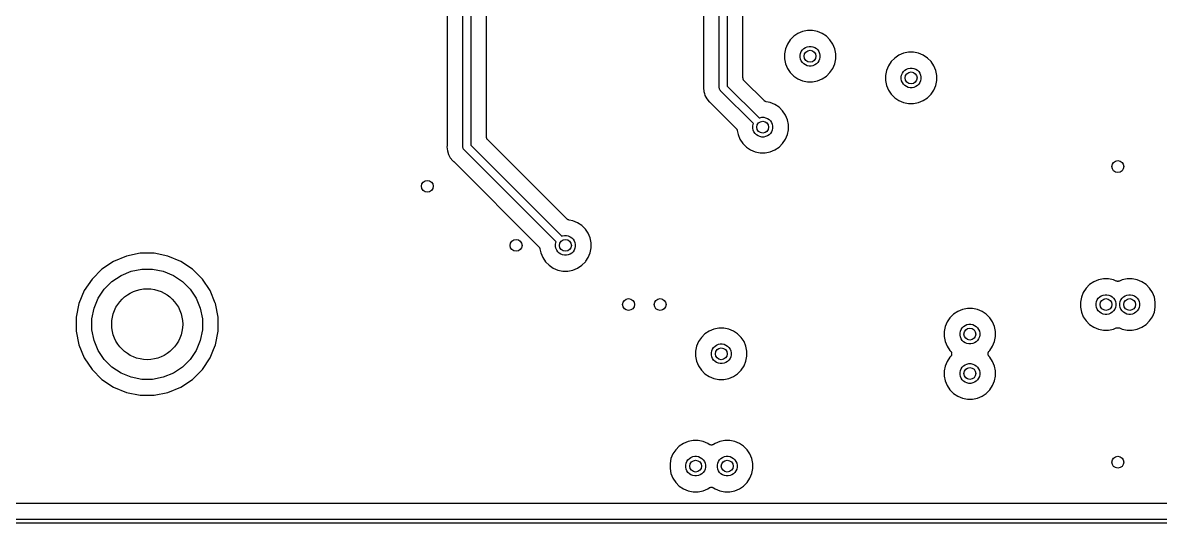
# Model space of a CAD drawing. Extents: x 4.8 to 7.88, y -6.14 to -3.94.
# Drawn here: x 5.384 to 6.519, y -6.144 to -5.644 of the extents above; entities that cross this region are included whole.
import ezdxf

# ---------------------------------------------------------------- set-up
doc = ezdxf.new("R2010")
doc.units = 0
doc.header["$MEASUREMENT"] = 0
doc.layers.add('BLACK', color=7, linetype='CONTINUOUS')

msp = doc.modelspace()

# ---------------------------------------------------------------- linework, layer by layer
at = {"layer": 'BLACK', "linetype": 'CONTINUOUS'}
for p, q in [((6.08661, -5.49232), (6.08661, -5.70703)), ((6.07874, -5.70847), (6.07874, -5.49376)), ((6.10236, -5.69888), (6.10236, -5.51963)), ((5.82283, -5.76752), (5.82283, -5.53313)), ((5.83071, -5.53169), (5.83071, -5.76609)), ((6.06299, -5.52957), (6.06299, -5.7075)), ((5.80709, -5.54128), (5.80709, -5.76656)), ((5.84646, -5.75793), (5.84646, -5.56884)), ((6.16677, -5.65157), (6.16183, -5.65256)), ((6.17181, -5.65157), (6.16677, -5.65157)), ((6.17676, -5.65256), (6.17181, -5.65157)), ((6.14941, -5.66085), (6.14661, -5.66504)), ((6.15298, -5.65729), (6.14941, -5.66085)), ((6.15717, -5.65449), (6.15298, -5.65729)), ((6.16183, -5.65256), (6.15717, -5.65449)), ((6.18141, -5.65449), (6.17676, -5.65256)), ((6.1856, -5.65729), (6.18141, -5.65449)), ((6.18917, -5.66085), (6.1856, -5.65729)), ((6.19197, -5.66504), (6.18917, -5.66085)), ((6.14468, -5.6697), (6.1437, -5.67464)), ((6.1437, -5.67464), (6.1437, -5.67969)), ((6.14661, -5.66504), (6.14468, -5.6697)), ((6.15945, -5.6762), (6.15983, -5.67429)), ((6.15983, -5.67429), (6.16057, -5.6725)), ((6.16057, -5.6725), (6.16165, -5.67089)), ((6.16165, -5.67089), (6.16302, -5.66952)), ((6.16302, -5.66952), (6.16463, -5.66844)), ((6.16463, -5.66844), (6.16642, -5.6677)), ((6.16642, -5.6677), (6.16832, -5.66732)), ((6.16832, -5.66732), (6.17026, -5.66732)), ((6.17026, -5.66732), (6.17216, -5.6677)), ((6.17216, -5.6677), (6.17395, -5.66844)), ((6.17395, -5.66844), (6.17557, -5.66952)), ((6.17557, -5.66952), (6.17694, -5.67089)), ((6.17694, -5.67089), (6.17801, -5.6725)), ((6.17801, -5.6725), (6.17876, -5.67429)), ((6.17876, -5.67429), (6.17913, -5.6762)), ((6.1939, -5.6697), (6.19197, -5.66504)), ((6.19488, -5.67464), (6.1939, -5.6697)), ((6.19488, -5.67969), (6.19488, -5.67464)), ((6.26261, -5.67421), (6.25796, -5.67614)), ((6.26756, -5.67323), (6.26261, -5.67421)), ((6.2726, -5.67323), (6.26756, -5.67323)), ((6.27754, -5.67421), (6.2726, -5.67323)), ((6.2822, -5.67614), (6.27754, -5.67421)), ((6.1437, -5.67969), (6.14468, -5.68463)), ((6.14468, -5.68463), (6.14661, -5.68929)), ((6.15945, -5.67813), (6.15945, -5.6762)), ((6.15983, -5.68004), (6.15945, -5.67813)), ((6.16057, -5.68183), (6.15983, -5.68004)), ((6.16165, -5.68344), (6.16057, -5.68183)), ((6.16302, -5.68481), (6.16165, -5.68344)), ((6.16463, -5.68589), (6.16302, -5.68481)), ((6.16642, -5.68663), (6.16463, -5.68589)), ((6.17395, -5.68589), (6.17216, -5.68663)), ((6.17557, -5.68481), (6.17395, -5.68589)), ((6.17694, -5.68344), (6.17557, -5.68481)), ((6.17801, -5.68183), (6.17694, -5.68344)), ((6.17876, -5.68004), (6.17801, -5.68183)), ((6.17913, -5.67813), (6.17876, -5.68004)), ((6.17913, -5.6762), (6.17913, -5.67813)), ((6.19197, -5.68929), (6.1939, -5.68463)), ((6.1939, -5.68463), (6.19488, -5.67969)), ((6.2502, -5.68251), (6.2474, -5.6867)), ((6.25377, -5.67894), (6.2502, -5.68251)), ((6.25796, -5.67614), (6.25377, -5.67894)), ((6.28639, -5.67894), (6.2822, -5.67614)), ((6.28996, -5.68251), (6.28639, -5.67894)), ((6.29276, -5.6867), (6.28996, -5.68251)), ((6.14661, -5.68929), (6.14941, -5.69348)), ((6.14941, -5.69348), (6.15298, -5.69704)), ((6.15298, -5.69704), (6.15717, -5.69984)), ((6.16832, -5.68701), (6.16642, -5.68663)), ((6.17026, -5.68701), (6.16832, -5.68701)), ((6.17216, -5.68663), (6.17026, -5.68701)), ((6.18141, -5.69984), (6.1856, -5.69704)), ((6.1856, -5.69704), (6.18917, -5.69348)), ((6.18917, -5.69348), (6.19197, -5.68929)), ((6.24547, -5.69135), (6.24449, -5.6963)), ((6.24449, -5.6963), (6.24449, -5.70134)), ((6.2474, -5.6867), (6.24547, -5.69135)), ((6.26024, -5.69785), (6.26061, -5.69595)), ((6.26061, -5.69595), (6.26136, -5.69416)), ((6.26136, -5.69416), (6.26243, -5.69254)), ((6.26243, -5.69254), (6.2638, -5.69117)), ((6.2638, -5.69117), (6.26542, -5.6901)), ((6.26542, -5.6901), (6.26721, -5.68935)), ((6.26721, -5.68935), (6.26911, -5.68898)), ((6.26911, -5.68898), (6.27105, -5.68898)), ((6.27105, -5.68898), (6.27295, -5.68935)), ((6.27295, -5.68935), (6.27474, -5.6901)), ((6.27474, -5.6901), (6.27635, -5.69117)), ((6.27635, -5.69117), (6.27772, -5.69254)), ((6.27772, -5.69254), (6.2788, -5.69416)), ((6.2788, -5.69416), (6.27954, -5.69595)), ((6.27954, -5.69595), (6.27992, -5.69785)), ((6.29469, -5.69135), (6.29276, -5.6867)), ((6.29567, -5.6963), (6.29469, -5.69135)), ((6.29567, -5.70134), (6.29567, -5.6963)), ((6.06297, -5.70789), (6.0629, -5.70866)), ((6.0629, -5.70866), (6.06328, -5.71252)), ((6.06299, -5.70756), (6.06297, -5.70772)), ((6.06297, -5.70772), (6.06297, -5.70789)), ((6.06299, -5.7075), (6.06299, -5.70756)), ((6.07872, -5.70866), (6.07874, -5.70847)), ((6.0788, -5.70943), (6.07872, -5.70866)), ((6.08661, -5.70703), (6.11845, -5.73887)), ((6.1024, -5.69924), (6.10236, -5.69888)), ((6.10243, -5.6996), (6.1024, -5.69924)), ((6.10244, -5.69962), (6.10243, -5.6996)), ((6.10244, -5.69964), (6.10244, -5.69962)), ((6.10254, -5.69999), (6.10244, -5.69964)), ((6.10264, -5.70034), (6.10254, -5.69999)), ((6.10265, -5.70036), (6.10264, -5.70034)), ((6.10266, -5.70038), (6.10265, -5.70036)), ((6.10283, -5.7007), (6.10266, -5.70038)), ((6.103, -5.70102), (6.10283, -5.7007)), ((6.10301, -5.70104), (6.103, -5.70102)), ((6.10302, -5.70106), (6.10301, -5.70104)), ((6.10325, -5.70134), (6.10302, -5.70106)), ((6.10348, -5.70162), (6.10325, -5.70134)), ((6.10351, -5.70165), (6.10348, -5.70162)), ((6.10352, -5.70166), (6.10351, -5.70165)), ((6.10351, -5.70165), (6.10351, -5.70165)), ((6.10351, -5.70165), (6.10351, -5.70165)), ((6.12338, -5.72153), (6.10352, -5.70166)), ((6.15717, -5.69984), (6.16183, -5.70177)), ((6.16183, -5.70177), (6.16677, -5.70276)), ((6.16677, -5.70276), (6.17181, -5.70276)), ((6.17181, -5.70276), (6.17676, -5.70177)), ((6.17676, -5.70177), (6.18141, -5.69984)), ((6.24449, -5.70134), (6.24547, -5.70628)), ((6.24547, -5.70628), (6.2474, -5.71094)), ((6.26024, -5.69979), (6.26024, -5.69785)), ((6.26061, -5.70169), (6.26024, -5.69979)), ((6.26136, -5.70348), (6.26061, -5.70169)), ((6.26243, -5.70509), (6.26136, -5.70348)), ((6.2638, -5.70646), (6.26243, -5.70509)), ((6.26542, -5.70754), (6.2638, -5.70646)), ((6.26721, -5.70828), (6.26542, -5.70754)), ((6.26911, -5.70866), (6.26721, -5.70828)), ((6.27105, -5.70866), (6.26911, -5.70866)), ((6.27295, -5.70828), (6.27105, -5.70866)), ((6.27474, -5.70754), (6.27295, -5.70828)), ((6.27635, -5.70646), (6.27474, -5.70754)), ((6.27772, -5.70509), (6.27635, -5.70646)), ((6.2788, -5.70348), (6.27772, -5.70509)), ((6.27954, -5.70169), (6.2788, -5.70348)), ((6.27992, -5.69979), (6.27954, -5.70169)), ((6.27992, -5.69785), (6.27992, -5.69979)), ((6.29276, -5.71094), (6.29469, -5.70628)), ((6.29469, -5.70628), (6.29567, -5.70134)), ((6.06328, -5.71252), (6.06388, -5.7145)), ((6.06388, -5.7145), (6.06388, -5.7145)), ((6.06388, -5.7145), (6.0644, -5.71623)), ((6.0644, -5.71623), (6.06623, -5.71965)), ((6.06623, -5.71965), (6.06869, -5.72265)), ((6.07895, -5.70994), (6.0788, -5.70943)), ((6.07902, -5.71018), (6.07895, -5.70994)), ((6.07939, -5.71086), (6.07902, -5.71018)), ((6.07988, -5.71146), (6.07939, -5.71086)), ((6.08003, -5.71158), (6.07988, -5.71146)), ((6.11288, -5.74444), (6.08003, -5.71158)), ((6.2474, -5.71094), (6.2502, -5.71513)), ((6.2502, -5.71513), (6.25377, -5.7187)), ((6.25377, -5.7187), (6.25796, -5.7215)), ((6.2822, -5.7215), (6.28639, -5.7187)), ((6.28639, -5.7187), (6.28996, -5.71513)), ((6.28996, -5.71513), (6.29276, -5.71094)), ((6.06869, -5.72265), (6.06929, -5.72314)), ((6.06929, -5.72314), (6.06933, -5.72318)), ((6.06933, -5.72318), (6.06945, -5.7233)), ((6.06945, -5.7233), (6.06958, -5.7234)), ((6.06958, -5.7234), (6.09554, -5.74937)), ((6.12366, -5.72176), (6.12338, -5.72153)), ((6.12394, -5.72199), (6.12366, -5.72176)), ((6.12396, -5.722), (6.12394, -5.72199)), ((6.12398, -5.72202), (6.12396, -5.722)), ((6.1243, -5.72219), (6.12398, -5.72202)), ((6.12461, -5.72236), (6.1243, -5.72219)), ((6.12463, -5.72237), (6.12461, -5.72236)), ((6.12465, -5.72238), (6.12463, -5.72237)), ((6.125, -5.72249), (6.12465, -5.72238)), ((6.12535, -5.7226), (6.125, -5.72249)), ((6.12539, -5.7226), (6.12535, -5.7226)), ((6.1254, -5.72261), (6.12539, -5.7226)), ((6.12539, -5.7226), (6.12539, -5.7226)), ((6.12539, -5.7226), (6.12539, -5.7226)), ((6.12951, -5.72342), (6.1254, -5.72261)), ((6.13417, -5.72535), (6.12951, -5.72342)), ((6.13836, -5.72815), (6.13417, -5.72535)), ((6.14192, -5.73172), (6.13836, -5.72815)), ((6.14473, -5.73591), (6.14192, -5.73172)), ((6.25796, -5.7215), (6.26261, -5.72343)), ((6.26261, -5.72343), (6.26756, -5.72441)), ((6.26756, -5.72441), (6.2726, -5.72441)), ((6.2726, -5.72441), (6.27754, -5.72343)), ((6.27754, -5.72343), (6.2822, -5.7215)), ((6.11845, -5.73887), (6.11918, -5.73857)), ((6.11918, -5.73857), (6.12108, -5.73819)), ((6.12108, -5.73819), (6.12302, -5.73819)), ((6.12302, -5.73819), (6.12492, -5.73857)), ((6.12492, -5.73857), (6.12671, -5.73931)), ((6.12671, -5.73931), (6.12832, -5.74039)), ((6.12832, -5.74039), (6.12969, -5.74176)), ((6.12969, -5.74176), (6.13077, -5.74337)), ((6.14665, -5.74057), (6.14473, -5.73591)), ((6.14764, -5.74551), (6.14665, -5.74057)), ((6.09554, -5.74937), (6.09555, -5.74937)), ((6.09555, -5.74937), (6.09555, -5.74937)), ((6.09555, -5.74937), (6.09555, -5.74938)), ((6.09555, -5.74938), (6.09558, -5.74941)), ((6.09558, -5.74941), (6.09581, -5.74969)), ((6.09581, -5.74969), (6.09604, -5.74997)), ((6.09604, -5.74997), (6.09605, -5.74999)), ((6.09605, -5.74999), (6.09606, -5.75001)), ((6.09606, -5.75001), (6.09623, -5.75033)), ((6.09623, -5.75033), (6.0964, -5.75065)), ((6.0964, -5.75065), (6.09641, -5.75067)), ((6.09641, -5.75067), (6.09642, -5.75069)), ((6.09642, -5.75069), (6.09652, -5.75104)), ((6.09652, -5.75104), (6.09662, -5.75138)), ((6.09662, -5.75138), (6.09744, -5.7555)), ((6.1122, -5.74706), (6.11258, -5.74516)), ((6.1122, -5.749), (6.1122, -5.74706)), ((6.11258, -5.7509), (6.1122, -5.749)), ((6.11258, -5.74516), (6.11288, -5.74444)), ((6.11332, -5.75269), (6.11258, -5.7509)), ((6.1144, -5.75431), (6.11332, -5.75269)), ((6.11577, -5.75568), (6.1144, -5.75431)), ((6.12969, -5.75431), (6.12832, -5.75568)), ((6.13077, -5.75269), (6.12969, -5.75431)), ((6.13077, -5.74337), (6.13151, -5.74516)), ((6.13151, -5.7509), (6.13077, -5.75269)), ((6.13151, -5.74516), (6.13189, -5.74706)), ((6.13189, -5.749), (6.13151, -5.7509)), ((6.13189, -5.74706), (6.13189, -5.749)), ((6.14665, -5.7555), (6.14764, -5.75055)), ((6.14764, -5.75055), (6.14764, -5.74551)), ((5.84649, -5.7583), (5.84646, -5.75793)), ((5.84652, -5.75866), (5.84649, -5.7583)), ((5.84653, -5.75868), (5.84652, -5.75866)), ((5.84653, -5.7587), (5.84653, -5.75868)), ((5.84664, -5.75905), (5.84653, -5.7587)), ((5.84674, -5.75939), (5.84664, -5.75905)), ((5.84675, -5.75941), (5.84674, -5.75939)), ((5.84675, -5.75943), (5.84675, -5.75941)), ((5.84692, -5.75975), (5.84675, -5.75943)), ((5.84709, -5.76008), (5.84692, -5.75975)), ((5.8471, -5.76009), (5.84709, -5.76008)), ((5.84711, -5.76011), (5.8471, -5.76009)), ((5.84734, -5.76039), (5.84711, -5.76011)), ((5.84757, -5.76068), (5.84734, -5.76039)), ((5.8476, -5.76071), (5.84757, -5.76068)), ((5.84761, -5.76072), (5.8476, -5.76071)), ((5.8476, -5.76071), (5.8476, -5.76071)), ((5.8476, -5.76071), (5.8476, -5.76071)), ((5.87291, -5.78601), (5.84761, -5.76072)), ((6.09744, -5.7555), (6.09937, -5.76015)), ((6.09937, -5.76015), (6.10217, -5.76434)), ((6.10217, -5.76434), (6.10573, -5.76791)), ((6.11739, -5.75675), (6.11577, -5.75568)), ((6.11918, -5.7575), (6.11739, -5.75675)), ((6.12108, -5.75787), (6.11918, -5.7575)), ((6.12302, -5.75787), (6.12108, -5.75787)), ((6.12492, -5.7575), (6.12302, -5.75787)), ((6.12671, -5.75675), (6.12492, -5.7575)), ((6.12832, -5.75568), (6.12671, -5.75675)), ((6.13836, -5.76791), (6.14192, -5.76434)), ((6.14192, -5.76434), (6.14473, -5.76015)), ((6.14473, -5.76015), (6.14665, -5.7555)), ((5.80707, -5.76694), (5.80699, -5.76772)), ((5.80699, -5.76772), (5.80737, -5.77158)), ((5.80709, -5.76661), (5.80707, -5.76678)), ((5.80707, -5.76678), (5.80707, -5.76694)), ((5.80709, -5.76656), (5.80709, -5.76661)), ((5.80737, -5.77158), (5.8085, -5.77529)), ((5.8085, -5.77529), (5.81032, -5.77871)), ((5.82282, -5.76772), (5.82283, -5.76752)), ((5.82289, -5.76849), (5.82282, -5.76772)), ((5.82309, -5.76913), (5.82289, -5.76849)), ((5.82312, -5.76923), (5.82309, -5.76913)), ((5.82348, -5.76991), (5.82312, -5.76923)), ((5.82397, -5.77051), (5.82348, -5.76991)), ((5.82412, -5.77064), (5.82397, -5.77051)), ((5.91603, -5.86255), (5.82412, -5.77064)), ((5.83071, -5.76609), (5.9216, -5.85698)), ((6.10573, -5.76791), (6.10993, -5.77071)), ((6.10993, -5.77071), (6.11458, -5.77264)), ((6.11458, -5.77264), (6.11953, -5.77362)), ((6.11953, -5.77362), (6.12457, -5.77362)), ((6.12457, -5.77362), (6.12951, -5.77264)), ((6.12951, -5.77264), (6.13417, -5.77071)), ((6.13417, -5.77071), (6.13836, -5.76791)), ((5.81032, -5.77871), (5.81278, -5.7817)), ((5.81278, -5.7817), (5.81339, -5.7822)), ((5.81339, -5.7822), (5.81343, -5.78223)), ((5.81343, -5.78223), (5.81354, -5.78235)), ((5.81354, -5.78235), (5.81367, -5.78246)), ((5.81367, -5.78246), (5.89869, -5.86748)), ((5.92653, -5.83964), (5.87291, -5.78601)), ((5.92681, -5.83987), (5.92653, -5.83964)), ((5.92709, -5.8401), (5.92681, -5.83987)), ((5.92711, -5.84011), (5.92709, -5.8401)), ((5.92713, -5.84013), (5.92711, -5.84011)), ((5.92745, -5.8403), (5.92713, -5.84013)), ((5.92776, -5.84047), (5.92745, -5.8403)), ((5.92778, -5.84048), (5.92776, -5.84047)), ((5.9278, -5.84049), (5.92778, -5.84048)), ((5.92815, -5.8406), (5.9278, -5.84049)), ((5.9285, -5.84071), (5.92815, -5.8406)), ((5.92854, -5.84071), (5.9285, -5.84071)), ((5.92855, -5.84072), (5.92854, -5.84071)), ((5.92854, -5.84071), (5.92854, -5.84071)), ((5.92854, -5.84071), (5.92854, -5.84071)), ((5.92888, -5.84078), (5.92855, -5.84072)), ((5.93266, -5.84153), (5.92888, -5.84078)), ((5.92888, -5.84078), (5.92888, -5.84078)), ((5.93732, -5.84346), (5.93266, -5.84153)), ((5.94151, -5.84626), (5.93732, -5.84346)), ((5.92233, -5.85668), (5.92423, -5.8563)), ((5.92423, -5.8563), (5.92617, -5.8563)), ((5.92617, -5.8563), (5.92807, -5.85668)), ((5.94507, -5.84983), (5.94151, -5.84626)), ((5.94787, -5.85402), (5.94507, -5.84983)), ((5.9498, -5.85868), (5.94787, -5.85402)), ((5.89869, -5.86748), (5.8987, -5.86748)), ((5.8987, -5.86748), (5.8987, -5.86749)), ((5.8987, -5.86749), (5.8987, -5.86749)), ((5.8987, -5.86749), (5.89873, -5.86752)), ((5.89873, -5.86752), (5.89896, -5.8678)), ((5.89896, -5.8678), (5.89919, -5.86808)), ((5.91535, -5.86517), (5.91573, -5.86327)), ((5.91535, -5.86711), (5.91535, -5.86517)), ((5.91573, -5.86901), (5.91535, -5.86711)), ((5.91573, -5.86327), (5.91603, -5.86255)), ((5.9216, -5.85698), (5.92233, -5.85668)), ((5.92807, -5.85668), (5.92986, -5.85742)), ((5.92986, -5.85742), (5.93147, -5.8585)), ((5.93147, -5.8585), (5.93284, -5.85987)), ((5.93284, -5.85987), (5.93392, -5.86148)), ((5.93392, -5.86148), (5.93466, -5.86327)), ((5.93466, -5.86327), (5.93504, -5.86517)), ((5.93504, -5.86711), (5.93466, -5.86901)), ((5.93504, -5.86517), (5.93504, -5.86711)), ((5.95079, -5.86362), (5.9498, -5.85868)), ((5.95079, -5.86866), (5.95079, -5.86362)), ((5.4872, -5.87674), (5.47431, -5.88208)), ((5.50089, -5.87402), (5.4872, -5.87674)), ((5.51485, -5.87402), (5.50089, -5.87402)), ((5.52854, -5.87674), (5.51485, -5.87402)), ((5.54144, -5.88208), (5.52854, -5.87674)), ((5.89919, -5.86808), (5.8992, -5.8681)), ((5.8992, -5.8681), (5.89921, -5.86812)), ((5.89921, -5.86812), (5.89938, -5.86844)), ((5.89938, -5.86844), (5.89955, -5.86876)), ((5.89955, -5.86876), (5.89956, -5.86878)), ((5.89956, -5.86878), (5.89957, -5.8688)), ((5.89957, -5.8688), (5.89967, -5.86915)), ((5.89967, -5.86915), (5.89977, -5.86949)), ((5.89977, -5.86949), (5.90059, -5.87361)), ((5.90059, -5.87361), (5.90252, -5.87826)), ((5.90252, -5.87826), (5.90532, -5.88245)), ((5.91647, -5.8708), (5.91573, -5.86901)), ((5.91755, -5.87242), (5.91647, -5.8708)), ((5.91892, -5.87379), (5.91755, -5.87242)), ((5.92053, -5.87486), (5.91892, -5.87379)), ((5.92233, -5.87561), (5.92053, -5.87486)), ((5.92423, -5.87598), (5.92233, -5.87561)), ((5.92617, -5.87598), (5.92423, -5.87598)), ((5.92807, -5.87561), (5.92617, -5.87598)), ((5.92986, -5.87486), (5.92807, -5.87561)), ((5.93147, -5.87379), (5.92986, -5.87486)), ((5.93284, -5.87242), (5.93147, -5.87379)), ((5.93392, -5.8708), (5.93284, -5.87242)), ((5.93466, -5.86901), (5.93392, -5.8708)), ((5.94544, -5.8819), (5.94787, -5.87826)), ((5.94787, -5.87826), (5.9498, -5.87361)), ((5.9498, -5.87361), (5.95079, -5.86866)), ((5.4627, -5.88984), (5.45283, -5.89971)), ((5.47431, -5.88208), (5.4627, -5.88984)), ((5.4918, -5.89188), (5.50245, -5.88976)), ((5.50245, -5.88976), (5.5133, -5.88976)), ((5.5133, -5.88976), (5.52395, -5.89188)), ((5.55305, -5.88984), (5.54144, -5.88208)), ((5.56292, -5.89971), (5.55305, -5.88984)), ((5.90532, -5.88245), (5.90888, -5.88602)), ((5.90888, -5.88602), (5.91308, -5.88882)), ((5.91308, -5.88882), (5.91773, -5.89075)), ((5.93266, -5.89075), (5.93732, -5.88882)), ((5.93732, -5.88882), (5.94151, -5.88602)), ((5.94151, -5.88602), (5.94507, -5.88245)), ((5.94507, -5.88245), (5.94544, -5.88191)), ((5.94544, -5.88191), (5.94544, -5.8819)), ((5.45283, -5.89971), (5.44507, -5.91131)), ((5.47274, -5.90207), (5.48177, -5.89604)), ((5.48177, -5.89604), (5.4918, -5.89188)), ((5.52395, -5.89188), (5.53398, -5.89604)), ((5.53398, -5.89604), (5.54301, -5.90207)), ((5.57067, -5.91131), (5.56292, -5.89971)), ((5.91773, -5.89075), (5.92268, -5.89173)), ((5.92268, -5.89173), (5.92772, -5.89173)), ((5.92772, -5.89173), (5.93266, -5.89075)), ((6.4571, -5.90059), (6.45245, -5.90252)), ((6.46205, -5.89961), (6.4571, -5.90059)), ((6.46709, -5.89961), (6.46205, -5.89961)), ((6.47203, -5.90059), (6.46709, -5.89961)), ((6.47487, -5.90177), (6.47203, -5.90059)), ((6.47522, -5.90187), (6.47487, -5.90177)), ((6.47557, -5.90198), (6.47522, -5.90187)), ((6.47559, -5.90198), (6.47557, -5.90198)), ((6.47561, -5.90199), (6.47559, -5.90198)), ((6.47597, -5.90203), (6.47561, -5.90199)), ((6.47633, -5.90207), (6.47597, -5.90203)), ((6.47635, -5.90206), (6.47633, -5.90207)), ((6.47637, -5.90207), (6.47635, -5.90206)), ((6.47673, -5.90203), (6.47637, -5.90207)), ((6.4771, -5.902), (6.47673, -5.90203)), ((6.47712, -5.90199), (6.4771, -5.902)), ((6.47714, -5.90199), (6.47712, -5.90199)), ((6.47748, -5.90189), (6.47714, -5.90199)), ((6.47783, -5.90179), (6.47748, -5.90189)), ((6.47787, -5.90177), (6.47783, -5.90179)), ((6.47788, -5.90177), (6.47787, -5.90177)), ((6.47787, -5.90177), (6.47787, -5.90177)), ((6.47787, -5.90177), (6.47787, -5.90177)), ((6.48072, -5.90059), (6.47788, -5.90177)), ((6.48567, -5.89961), (6.48072, -5.90059)), ((6.49071, -5.89961), (6.48567, -5.89961)), ((6.49565, -5.90059), (6.49071, -5.89961)), ((6.50031, -5.90252), (6.49565, -5.90059)), ((5.44507, -5.91131), (5.43973, -5.92421)), ((5.45903, -5.91877), (5.46506, -5.90975)), ((5.46506, -5.90975), (5.47274, -5.90207)), ((5.54301, -5.90207), (5.55069, -5.90975)), ((5.55069, -5.90975), (5.55672, -5.91877)), ((5.57584, -5.92379), (5.57067, -5.91131)), ((6.44189, -5.91308), (6.43996, -5.91773)), ((6.44469, -5.90888), (6.44189, -5.91308)), ((6.44825, -5.90532), (6.44469, -5.90888)), ((6.45245, -5.90252), (6.44825, -5.90532)), ((6.5045, -5.90532), (6.50031, -5.90252)), ((6.50807, -5.90888), (6.5045, -5.90532)), ((6.51087, -5.91308), (6.50807, -5.90888)), ((6.5128, -5.91773), (6.51087, -5.91308)), ((5.43973, -5.92421), (5.43701, -5.9379)), ((5.45487, -5.9288), (5.45903, -5.91877)), ((5.55672, -5.91877), (5.56087, -5.9288)), ((5.57584, -5.9238), (5.57584, -5.92379)), ((5.57602, -5.92421), (5.57584, -5.9238)), ((5.57874, -5.9379), (5.57602, -5.92421)), ((6.43996, -5.91773), (6.43898, -5.92268)), ((6.43898, -5.92268), (6.43898, -5.92772)), ((6.45472, -5.92423), (6.4551, -5.92233)), ((6.45472, -5.92617), (6.45472, -5.92423)), ((6.4551, -5.92233), (6.45584, -5.92053)), ((6.45584, -5.92053), (6.45692, -5.91892)), ((6.45692, -5.91892), (6.45829, -5.91755)), ((6.45829, -5.91755), (6.4599, -5.91647)), ((6.4599, -5.91647), (6.4617, -5.91573)), ((6.4617, -5.91573), (6.4636, -5.91535)), ((6.4636, -5.91535), (6.46554, -5.91535)), ((6.46554, -5.91535), (6.46744, -5.91573)), ((6.46744, -5.91573), (6.46923, -5.91647)), ((6.46923, -5.91647), (6.47084, -5.91755)), ((6.47084, -5.91755), (6.47221, -5.91892)), ((6.47221, -5.91892), (6.47329, -5.92053)), ((6.47329, -5.92053), (6.47403, -5.92233)), ((6.47403, -5.92233), (6.47441, -5.92423)), ((6.47441, -5.92423), (6.47441, -5.92617)), ((6.47835, -5.92423), (6.47872, -5.92233)), ((6.47835, -5.92617), (6.47835, -5.92423)), ((6.47872, -5.92233), (6.47947, -5.92053)), ((6.47947, -5.92053), (6.48054, -5.91892)), ((6.48054, -5.91892), (6.48191, -5.91755)), ((6.48191, -5.91755), (6.48353, -5.91647)), ((6.48353, -5.91647), (6.48532, -5.91573)), ((6.48532, -5.91573), (6.48722, -5.91535)), ((6.48722, -5.91535), (6.48916, -5.91535)), ((6.48916, -5.91535), (6.49106, -5.91573)), ((6.49106, -5.91573), (6.49285, -5.91647)), ((6.49285, -5.91647), (6.49446, -5.91755)), ((6.49446, -5.91755), (6.49583, -5.91892)), ((6.49583, -5.91892), (6.49691, -5.92053)), ((6.49691, -5.92053), (6.49765, -5.92233)), ((6.49765, -5.92233), (6.49803, -5.92423)), ((6.49803, -5.92423), (6.49803, -5.92617)), ((6.51378, -5.92268), (6.5128, -5.91773)), ((6.51378, -5.92772), (6.51378, -5.92268)), ((5.45276, -5.93945), (5.45487, -5.9288)), ((5.56087, -5.9288), (5.56299, -5.93945)), ((6.31243, -5.93485), (6.30886, -5.93841)), ((6.31662, -5.93205), (6.31243, -5.93485)), ((6.32128, -5.93012), (6.31662, -5.93205)), ((6.32622, -5.92913), (6.32128, -5.93012)), ((6.33126, -5.92913), (6.32622, -5.92913)), ((6.3362, -5.93012), (6.33126, -5.92913)), ((6.34086, -5.93205), (6.3362, -5.93012)), ((6.34505, -5.93485), (6.34086, -5.93205)), ((6.34862, -5.93841), (6.34505, -5.93485)), ((6.43898, -5.92772), (6.43996, -5.93266)), ((6.43996, -5.93266), (6.44189, -5.93732)), ((6.4551, -5.92807), (6.45472, -5.92617)), ((6.45584, -5.92986), (6.4551, -5.92807)), ((6.45692, -5.93147), (6.45584, -5.92986)), ((6.45829, -5.93284), (6.45692, -5.93147)), ((6.4599, -5.93392), (6.45829, -5.93284)), ((6.4617, -5.93466), (6.4599, -5.93392)), ((6.4636, -5.93504), (6.4617, -5.93466)), ((6.46554, -5.93504), (6.4636, -5.93504)), ((6.46744, -5.93466), (6.46554, -5.93504)), ((6.46923, -5.93392), (6.46744, -5.93466)), ((6.47084, -5.93284), (6.46923, -5.93392)), ((6.47221, -5.93147), (6.47084, -5.93284)), ((6.47329, -5.92986), (6.47221, -5.93147)), ((6.47403, -5.92807), (6.47329, -5.92986)), ((6.47441, -5.92617), (6.47403, -5.92807)), ((6.47872, -5.92807), (6.47835, -5.92617)), ((6.47947, -5.92986), (6.47872, -5.92807)), ((6.48054, -5.93147), (6.47947, -5.92986)), ((6.48191, -5.93284), (6.48054, -5.93147)), ((6.48353, -5.93392), (6.48191, -5.93284)), ((6.48532, -5.93466), (6.48353, -5.93392)), ((6.48722, -5.93504), (6.48532, -5.93466)), ((6.48916, -5.93504), (6.48722, -5.93504)), ((6.49106, -5.93466), (6.48916, -5.93504)), ((6.49285, -5.93392), (6.49106, -5.93466)), ((6.49446, -5.93284), (6.49285, -5.93392)), ((6.49583, -5.93147), (6.49446, -5.93284)), ((6.49691, -5.92986), (6.49583, -5.93147)), ((6.49765, -5.92807), (6.49691, -5.92986)), ((6.49803, -5.92617), (6.49765, -5.92807)), ((6.51087, -5.93732), (6.5128, -5.93266)), ((6.5128, -5.93266), (6.51378, -5.92772)), ((5.43701, -5.9379), (5.43701, -5.95186)), ((5.45276, -5.95031), (5.45276, -5.93945)), ((5.56299, -5.93945), (5.56299, -5.95031)), ((5.57874, -5.95186), (5.57874, -5.9379)), ((6.30413, -5.94726), (6.30315, -5.9522)), ((6.30606, -5.9426), (6.30413, -5.94726)), ((6.30886, -5.93841), (6.30606, -5.9426)), ((6.32109, -5.94845), (6.32247, -5.94708)), ((6.32247, -5.94708), (6.32408, -5.946)), ((6.32408, -5.946), (6.32587, -5.94526)), ((6.32587, -5.94526), (6.32777, -5.94488)), ((6.32777, -5.94488), (6.32971, -5.94488)), ((6.32971, -5.94488), (6.33161, -5.94526)), ((6.33161, -5.94526), (6.3334, -5.946)), ((6.3334, -5.946), (6.33501, -5.94708)), ((6.33501, -5.94708), (6.33639, -5.94845)), ((6.35142, -5.9426), (6.34862, -5.93841)), ((6.35335, -5.94726), (6.35142, -5.9426)), ((6.35433, -5.9522), (6.35335, -5.94726)), ((6.44189, -5.93732), (6.44469, -5.94151)), ((6.44469, -5.94151), (6.44825, -5.94507)), ((6.44825, -5.94507), (6.45245, -5.94787)), ((6.50031, -5.94787), (6.5045, -5.94507)), ((6.5045, -5.94507), (6.50807, -5.94151)), ((6.50807, -5.94151), (6.51087, -5.93732)), ((5.43701, -5.95186), (5.43973, -5.96555)), ((5.45487, -5.96096), (5.45276, -5.95031)), ((5.56299, -5.95031), (5.56087, -5.96096)), ((5.57602, -5.96555), (5.57874, -5.95186)), ((6.06083, -5.9581), (6.05803, -5.96229)), ((6.0644, -5.95453), (6.06083, -5.9581)), ((6.06859, -5.95173), (6.0644, -5.95453)), ((6.07324, -5.9498), (6.06859, -5.95173)), ((6.07819, -5.94882), (6.07324, -5.9498)), ((6.08323, -5.94882), (6.07819, -5.94882)), ((6.08817, -5.9498), (6.08323, -5.94882)), ((6.09283, -5.95173), (6.08817, -5.9498)), ((6.09702, -5.95453), (6.09283, -5.95173)), ((6.10059, -5.9581), (6.09702, -5.95453)), ((6.10339, -5.96229), (6.10059, -5.9581)), ((6.30315, -5.9522), (6.30315, -5.95724)), ((6.30315, -5.95724), (6.30413, -5.96219)), ((6.3189, -5.95376), (6.31928, -5.95185)), ((6.3189, -5.95569), (6.3189, -5.95376)), ((6.31928, -5.9576), (6.3189, -5.95569)), ((6.31928, -5.95185), (6.32002, -5.95006)), ((6.32002, -5.95939), (6.31928, -5.9576)), ((6.32002, -5.95006), (6.32109, -5.94845)), ((6.33639, -5.94845), (6.33746, -5.95006)), ((6.33746, -5.95006), (6.3382, -5.95185)), ((6.3382, -5.9576), (6.33746, -5.95939)), ((6.3382, -5.95185), (6.33858, -5.95376)), ((6.33858, -5.95569), (6.3382, -5.9576)), ((6.33858, -5.95376), (6.33858, -5.95569)), ((6.35335, -5.96219), (6.35433, -5.95724)), ((6.35433, -5.95724), (6.35433, -5.9522)), ((6.45245, -5.94787), (6.4571, -5.9498)), ((6.4571, -5.9498), (6.46205, -5.95079)), ((6.46205, -5.95079), (6.46709, -5.95079)), ((6.46709, -5.95079), (6.47203, -5.9498)), ((6.47203, -5.9498), (6.47487, -5.94863)), ((6.47487, -5.94863), (6.47488, -5.94862)), ((6.47488, -5.94862), (6.47492, -5.94861)), ((6.47488, -5.94862), (6.47488, -5.94862)), ((6.47488, -5.94862), (6.47488, -5.94862)), ((6.47492, -5.94861), (6.47527, -5.94851)), ((6.47527, -5.94851), (6.47562, -5.9484)), ((6.47562, -5.9484), (6.47564, -5.9484)), ((6.47564, -5.9484), (6.47566, -5.94839)), ((6.47566, -5.94839), (6.47603, -5.94836)), ((6.47603, -5.94836), (6.47638, -5.94833)), ((6.47638, -5.94833), (6.47641, -5.94833)), ((6.47641, -5.94833), (6.47643, -5.94833)), ((6.47643, -5.94833), (6.47679, -5.94837)), ((6.47679, -5.94837), (6.47715, -5.9484)), ((6.47715, -5.9484), (6.47717, -5.94841)), ((6.47717, -5.94841), (6.47719, -5.94841)), ((6.47719, -5.94841), (6.47754, -5.94852)), ((6.47754, -5.94852), (6.47788, -5.94863)), ((6.47788, -5.94863), (6.48072, -5.9498)), ((6.48072, -5.9498), (6.48567, -5.95079)), ((6.48567, -5.95079), (6.49071, -5.95079)), ((6.49071, -5.95079), (6.49565, -5.9498)), ((6.49565, -5.9498), (6.50031, -5.94787)), ((5.43973, -5.96555), (5.44507, -5.97845)), ((5.45903, -5.97099), (5.45487, -5.96096)), ((5.56087, -5.96096), (5.55672, -5.97099)), ((5.57067, -5.97845), (5.57418, -5.96999)), ((5.57418, -5.96999), (5.57602, -5.96555)), ((5.57418, -5.96999), (5.57418, -5.96999)), ((6.0561, -5.96694), (6.05512, -5.97189)), ((6.05803, -5.96229), (6.0561, -5.96694)), ((6.07124, -5.97154), (6.07199, -5.96975)), ((6.07199, -5.96975), (6.07306, -5.96814)), ((6.07306, -5.96814), (6.07443, -5.96676)), ((6.07443, -5.96676), (6.07605, -5.96569)), ((6.07605, -5.96569), (6.07784, -5.96495)), ((6.07784, -5.96495), (6.07974, -5.96457)), ((6.07974, -5.96457), (6.08168, -5.96457)), ((6.08168, -5.96457), (6.08358, -5.96495)), ((6.08358, -5.96495), (6.08537, -5.96569)), ((6.08537, -5.96569), (6.08698, -5.96676)), ((6.08698, -5.96676), (6.08835, -5.96814)), ((6.08835, -5.96814), (6.08943, -5.96975)), ((6.08943, -5.96975), (6.09017, -5.97154)), ((6.10532, -5.96694), (6.10339, -5.96229)), ((6.1063, -5.97189), (6.10532, -5.96694)), ((6.30413, -5.96219), (6.30606, -5.96685)), ((6.30606, -5.96685), (6.30886, -5.97104)), ((6.32109, -5.961), (6.32002, -5.95939)), ((6.32247, -5.96237), (6.32109, -5.961)), ((6.32408, -5.96345), (6.32247, -5.96237)), ((6.32587, -5.96419), (6.32408, -5.96345)), ((6.32777, -5.96457), (6.32587, -5.96419)), ((6.32971, -5.96457), (6.32777, -5.96457)), ((6.33161, -5.96419), (6.32971, -5.96457)), ((6.3334, -5.96345), (6.33161, -5.96419)), ((6.33501, -5.96237), (6.3334, -5.96345)), ((6.33639, -5.961), (6.33501, -5.96237)), ((6.33746, -5.95939), (6.33639, -5.961)), ((6.34862, -5.97104), (6.35142, -5.96685)), ((6.35142, -5.96685), (6.35335, -5.96219)), ((5.44507, -5.97845), (5.45283, -5.99006)), ((5.46506, -5.98002), (5.45903, -5.97099)), ((5.47274, -5.98769), (5.46506, -5.98002)), ((5.55069, -5.98002), (5.54301, -5.98769)), ((5.55672, -5.97099), (5.55069, -5.98002)), ((5.56292, -5.99006), (5.57067, -5.97845)), ((6.05512, -5.97189), (6.05512, -5.97693)), ((6.05512, -5.97693), (6.0561, -5.98187)), ((6.07087, -5.97344), (6.07124, -5.97154)), ((6.07087, -5.97538), (6.07087, -5.97344)), ((6.07124, -5.97728), (6.07087, -5.97538)), ((6.07199, -5.97907), (6.07124, -5.97728)), ((6.07306, -5.98068), (6.07199, -5.97907)), ((6.07443, -5.98205), (6.07306, -5.98068)), ((6.08835, -5.98068), (6.08698, -5.98205)), ((6.08943, -5.97907), (6.08835, -5.98068)), ((6.09017, -5.97728), (6.08943, -5.97907)), ((6.09017, -5.97154), (6.09055, -5.97344)), ((6.09055, -5.97538), (6.09017, -5.97728)), ((6.09055, -5.97344), (6.09055, -5.97538)), ((6.10532, -5.98187), (6.1063, -5.97693)), ((6.1063, -5.97693), (6.1063, -5.97189)), ((6.30886, -5.97778), (6.30606, -5.98197)), ((6.30886, -5.97104), (6.30945, -5.97163)), ((6.30945, -5.97719), (6.30886, -5.97778)), ((6.30945, -5.97163), (6.30947, -5.97164)), ((6.30968, -5.97691), (6.30945, -5.97719)), ((6.30947, -5.97164), (6.30947, -5.97165)), ((6.30947, -5.97165), (6.30947, -5.97165)), ((6.30947, -5.97165), (6.30949, -5.97166)), ((6.30949, -5.97166), (6.30972, -5.97195)), ((6.30992, -5.97662), (6.30968, -5.97691)), ((6.30972, -5.97195), (6.30995, -5.97224)), ((6.30993, -5.97661), (6.30992, -5.97662)), ((6.30994, -5.9766), (6.30993, -5.97661)), ((6.31011, -5.97627), (6.30994, -5.9766)), ((6.30995, -5.97224), (6.30996, -5.97225)), ((6.30996, -5.97225), (6.30997, -5.97227)), ((6.30997, -5.97227), (6.31014, -5.97259)), ((6.31029, -5.97595), (6.31011, -5.97627)), ((6.31014, -5.97259), (6.31031, -5.97292)), ((6.3103, -5.97593), (6.31029, -5.97595)), ((6.31041, -5.97557), (6.3103, -5.97592)), ((6.3103, -5.97592), (6.3103, -5.97593)), ((6.31031, -5.97292), (6.31032, -5.97293)), ((6.31032, -5.97293), (6.31032, -5.97295)), ((6.31032, -5.97295), (6.31043, -5.9733)), ((6.31052, -5.97521), (6.31041, -5.97557)), ((6.31043, -5.9733), (6.31053, -5.97366)), ((6.31053, -5.97519), (6.31052, -5.9752)), ((6.31052, -5.9752), (6.31052, -5.97521)), ((6.31053, -5.97366), (6.31053, -5.97367)), ((6.31053, -5.97367), (6.31054, -5.97369)), ((6.31056, -5.97482), (6.31053, -5.97519)), ((6.31054, -5.97369), (6.31057, -5.97405)), ((6.3106, -5.97445), (6.31056, -5.97482)), ((6.31057, -5.97405), (6.3106, -5.97442)), ((6.3106, -5.97442), (6.3106, -5.97444)), ((6.3106, -5.97444), (6.3106, -5.97445)), ((6.34688, -5.97437), (6.34692, -5.974)), ((6.34688, -5.97438), (6.34688, -5.97437)), ((6.34688, -5.9744), (6.34688, -5.97438)), ((6.34691, -5.97477), (6.34688, -5.9744)), ((6.34694, -5.97513), (6.34691, -5.97477)), ((6.34692, -5.974), (6.34695, -5.97363)), ((6.34695, -5.97515), (6.34694, -5.97513)), ((6.34695, -5.97363), (6.34696, -5.97362)), ((6.34695, -5.97516), (6.34695, -5.97515)), ((6.34705, -5.97552), (6.34695, -5.97516)), ((6.34696, -5.9736), (6.34707, -5.97325)), ((6.34696, -5.97362), (6.34696, -5.9736)), ((6.34716, -5.97587), (6.34705, -5.97552)), ((6.34707, -5.97325), (6.34718, -5.9729)), ((6.34716, -5.97588), (6.34716, -5.97587)), ((6.34717, -5.9759), (6.34716, -5.97588)), ((6.34734, -5.97622), (6.34717, -5.9759)), ((6.34718, -5.9729), (6.34719, -5.97288)), ((6.34719, -5.97287), (6.34737, -5.97255)), ((6.34719, -5.97288), (6.34719, -5.97287)), ((6.34751, -5.97655), (6.34734, -5.97622)), ((6.34737, -5.97255), (6.34754, -5.97222)), ((6.34752, -5.97656), (6.34751, -5.97655)), ((6.34753, -5.97658), (6.34752, -5.97656)), ((6.34776, -5.97687), (6.34753, -5.97658)), ((6.34754, -5.97222), (6.34755, -5.97221)), ((6.34755, -5.97221), (6.34756, -5.9722)), ((6.34756, -5.9722), (6.3478, -5.97191)), ((6.34799, -5.97715), (6.34776, -5.97687)), ((6.3478, -5.97191), (6.34803, -5.97163)), ((6.34801, -5.97717), (6.34799, -5.97715)), ((6.34803, -5.97719), (6.34801, -5.97717)), ((6.34801, -5.97717), (6.34801, -5.97717)), ((6.34801, -5.97717), (6.34801, -5.97717)), ((6.34803, -5.97163), (6.34862, -5.97104)), ((6.34862, -5.97778), (6.34803, -5.97719)), ((6.35142, -5.98197), (6.34862, -5.97778)), ((5.45283, -5.99006), (5.4627, -5.99993)), ((5.48177, -5.99373), (5.47274, -5.98769)), ((5.54301, -5.98769), (5.53398, -5.99373)), ((5.55305, -5.99993), (5.56292, -5.99006)), ((6.0561, -5.98187), (6.05803, -5.98653)), ((6.05803, -5.98653), (6.06083, -5.99072)), ((6.06083, -5.99072), (6.0644, -5.99429)), ((6.07605, -5.98313), (6.07443, -5.98205)), ((6.07784, -5.98387), (6.07605, -5.98313)), ((6.07974, -5.98425), (6.07784, -5.98387)), ((6.08168, -5.98425), (6.07974, -5.98425)), ((6.08358, -5.98387), (6.08168, -5.98425)), ((6.08537, -5.98313), (6.08358, -5.98387)), ((6.08698, -5.98205), (6.08537, -5.98313)), ((6.09702, -5.99429), (6.10059, -5.99072)), ((6.10059, -5.99072), (6.10339, -5.98653)), ((6.10339, -5.98653), (6.10532, -5.98187)), ((6.30413, -5.98663), (6.30315, -5.99157)), ((6.30315, -5.99157), (6.30315, -5.99661)), ((6.30606, -5.98197), (6.30413, -5.98663)), ((6.3189, -5.99313), (6.31928, -5.99122)), ((6.31928, -5.99122), (6.32002, -5.98943)), ((6.32002, -5.98943), (6.32109, -5.98782)), ((6.32109, -5.98782), (6.32247, -5.98645)), ((6.32247, -5.98645), (6.32408, -5.98537)), ((6.32408, -5.98537), (6.32587, -5.98463)), ((6.32587, -5.98463), (6.32777, -5.98425)), ((6.32777, -5.98425), (6.32971, -5.98425)), ((6.32971, -5.98425), (6.33161, -5.98463)), ((6.33161, -5.98463), (6.3334, -5.98537)), ((6.3334, -5.98537), (6.33501, -5.98645)), ((6.33501, -5.98645), (6.33639, -5.98782)), ((6.33639, -5.98782), (6.33746, -5.98943)), ((6.33746, -5.98943), (6.3382, -5.99122)), ((6.3382, -5.99122), (6.33858, -5.99313)), ((6.35335, -5.98663), (6.35142, -5.98197)), ((6.35433, -5.99157), (6.35335, -5.98663)), ((6.35433, -5.99662), (6.35433, -5.99157)), ((5.4627, -5.99993), (5.47431, -6.00768)), ((5.4918, -5.99788), (5.48177, -5.99373)), ((5.50245, -6), (5.4918, -5.99788)), ((5.5133, -6), (5.50245, -6)), ((5.52395, -5.99788), (5.5133, -6)), ((5.53398, -5.99373), (5.52395, -5.99788)), ((5.54144, -6.00768), (5.55305, -5.99993)), ((6.0644, -5.99429), (6.06859, -5.99709)), ((6.06859, -5.99709), (6.07324, -5.99902)), ((6.07324, -5.99902), (6.07819, -6)), ((6.07819, -6), (6.08323, -6)), ((6.08323, -6), (6.08817, -5.99902)), ((6.08817, -5.99902), (6.09283, -5.99709)), ((6.09283, -5.99709), (6.09702, -5.99429)), ((6.30315, -5.99661), (6.30413, -6.00156)), ((6.30413, -6.00156), (6.30606, -6.00622)), ((6.3189, -5.99506), (6.3189, -5.99313)), ((6.31928, -5.99697), (6.3189, -5.99506)), ((6.32002, -5.99876), (6.31928, -5.99697)), ((6.32109, -6.00037), (6.32002, -5.99876)), ((6.32247, -6.00174), (6.32109, -6.00037)), ((6.32408, -6.00282), (6.32247, -6.00174)), ((6.32587, -6.00356), (6.32408, -6.00282)), ((6.32777, -6.00394), (6.32587, -6.00356)), ((6.32971, -6.00394), (6.32777, -6.00394)), ((6.33161, -6.00356), (6.32971, -6.00394)), ((6.3334, -6.00282), (6.33161, -6.00356)), ((6.33501, -6.00174), (6.3334, -6.00282)), ((6.33639, -6.00037), (6.33501, -6.00174)), ((6.33746, -5.99876), (6.33639, -6.00037)), ((6.3382, -5.99697), (6.33746, -5.99876)), ((6.33858, -5.99506), (6.3382, -5.99697)), ((6.33858, -5.99313), (6.33858, -5.99506)), ((6.35142, -6.00622), (6.35335, -6.00156)), ((6.35335, -6.00156), (6.35433, -5.99662)), ((5.47431, -6.00768), (5.4872, -6.01302)), ((5.4872, -6.01302), (5.50089, -6.01575)), ((5.51485, -6.01575), (5.52854, -6.01302)), ((5.52854, -6.01302), (5.54144, -6.00768)), ((6.30606, -6.00622), (6.30886, -6.01041)), ((6.30886, -6.01041), (6.31243, -6.01397)), ((6.31243, -6.01397), (6.31662, -6.01677)), ((6.34086, -6.01677), (6.34505, -6.01397)), ((6.34505, -6.01397), (6.34862, -6.01041)), ((6.34862, -6.01041), (6.35142, -6.00622)), ((5.50089, -6.01575), (5.51485, -6.01575)), ((6.31662, -6.01677), (6.32128, -6.0187)), ((6.32128, -6.0187), (6.32622, -6.01969)), ((6.32622, -6.01969), (6.33126, -6.01969)), ((6.33126, -6.01969), (6.3362, -6.0187)), ((6.3362, -6.0187), (6.34086, -6.01677)), ((6.03524, -6.0703), (6.03244, -6.07449)), ((6.03881, -6.06674), (6.03524, -6.0703)), ((6.043, -6.06394), (6.03881, -6.06674)), ((6.04765, -6.06201), (6.043, -6.06394)), ((6.0526, -6.06102), (6.04765, -6.06201)), ((6.05764, -6.06102), (6.0526, -6.06102)), ((6.06258, -6.06201), (6.05764, -6.06102)), ((6.06724, -6.06394), (6.06258, -6.06201)), ((6.06868, -6.0649), (6.06724, -6.06394)), ((6.06901, -6.06507), (6.06868, -6.0649)), ((6.06932, -6.06525), (6.06901, -6.06507)), ((6.06934, -6.06525), (6.06932, -6.06525)), ((6.06936, -6.06526), (6.06934, -6.06525)), ((6.06971, -6.06537), (6.06936, -6.06526)), ((6.07006, -6.06548), (6.06971, -6.06537)), ((6.07007, -6.06548), (6.07006, -6.06548)), ((6.07009, -6.06548), (6.07007, -6.06548)), ((6.07046, -6.06552), (6.07009, -6.06548)), ((6.07082, -6.06556), (6.07046, -6.06552)), ((6.07084, -6.06556), (6.07082, -6.06556)), ((6.07086, -6.06556), (6.07084, -6.06556)), ((6.07122, -6.06553), (6.07086, -6.06556)), ((6.07159, -6.06549), (6.07122, -6.06553)), ((6.0716, -6.06549), (6.07159, -6.06549)), ((6.07162, -6.06549), (6.0716, -6.06549)), ((6.07197, -6.06538), (6.07162, -6.06549)), ((6.07233, -6.06528), (6.07197, -6.06538)), ((6.07234, -6.06527), (6.07233, -6.06528)), ((6.07236, -6.06527), (6.07234, -6.06527)), ((6.07268, -6.0651), (6.07236, -6.06527)), ((6.07301, -6.06493), (6.07268, -6.0651)), ((6.07304, -6.06491), (6.07301, -6.06493)), ((6.07305, -6.0649), (6.07304, -6.06491)), ((6.07304, -6.06491), (6.07304, -6.06491)), ((6.07304, -6.06491), (6.07304, -6.06491)), ((6.07449, -6.06394), (6.07305, -6.0649)), ((6.07915, -6.06201), (6.07449, -6.06394)), ((6.08409, -6.06102), (6.07915, -6.06201)), ((6.08913, -6.06102), (6.08409, -6.06102)), ((6.09408, -6.06201), (6.08913, -6.06102)), ((6.09874, -6.06394), (6.09408, -6.06201)), ((6.10293, -6.06674), (6.09874, -6.06394)), ((6.10649, -6.0703), (6.10293, -6.06674)), ((6.10929, -6.07449), (6.10649, -6.0703)), ((6.03051, -6.07915), (6.02953, -6.08409)), ((6.03244, -6.07449), (6.03051, -6.07915)), ((6.04565, -6.08374), (6.0464, -6.08195)), ((6.0464, -6.08195), (6.04747, -6.08034)), ((6.04747, -6.08034), (6.04884, -6.07897)), ((6.04884, -6.07897), (6.05046, -6.07789)), ((6.05046, -6.07789), (6.05225, -6.07715)), ((6.05225, -6.07715), (6.05415, -6.07677)), ((6.05415, -6.07677), (6.05609, -6.07677)), ((6.05609, -6.07677), (6.05799, -6.07715)), ((6.05799, -6.07715), (6.05978, -6.07789)), ((6.05978, -6.07789), (6.06139, -6.07897)), ((6.06139, -6.07897), (6.06276, -6.08034)), ((6.06276, -6.08034), (6.06384, -6.08195)), ((6.06384, -6.08195), (6.06458, -6.08374)), ((6.07715, -6.08374), (6.07789, -6.08195)), ((6.07789, -6.08195), (6.07897, -6.08034)), ((6.07897, -6.08034), (6.08034, -6.07897)), ((6.08034, -6.07897), (6.08195, -6.07789)), ((6.08195, -6.07789), (6.08374, -6.07715)), ((6.08374, -6.07715), (6.08564, -6.07677)), ((6.08564, -6.07677), (6.08758, -6.07677)), ((6.08758, -6.07677), (6.08949, -6.07715)), ((6.08949, -6.07715), (6.09128, -6.07789)), ((6.09128, -6.07789), (6.09289, -6.07897)), ((6.09289, -6.07897), (6.09426, -6.08034)), ((6.09426, -6.08034), (6.09534, -6.08195)), ((6.09534, -6.08195), (6.09608, -6.08374)), ((6.11122, -6.07915), (6.10929, -6.07449)), ((6.1122, -6.08409), (6.11122, -6.07915)), ((6.02953, -6.08409), (6.02953, -6.08913)), ((6.02953, -6.08913), (6.03051, -6.09408)), ((6.03051, -6.09408), (6.03244, -6.09874)), ((6.04528, -6.08564), (6.04565, -6.08374)), ((6.04528, -6.08758), (6.04528, -6.08564)), ((6.04565, -6.08949), (6.04528, -6.08758)), ((6.0464, -6.09128), (6.04565, -6.08949)), ((6.04747, -6.09289), (6.0464, -6.09128)), ((6.04884, -6.09426), (6.04747, -6.09289)), ((6.05046, -6.09534), (6.04884, -6.09426)), ((6.06139, -6.09426), (6.05978, -6.09534)), ((6.06276, -6.09289), (6.06139, -6.09426)), ((6.06384, -6.09128), (6.06276, -6.09289)), ((6.06458, -6.08949), (6.06384, -6.09128)), ((6.06458, -6.08374), (6.06496, -6.08564)), ((6.06496, -6.08758), (6.06458, -6.08949)), ((6.06496, -6.08564), (6.06496, -6.08758)), ((6.07677, -6.08564), (6.07715, -6.08374)), ((6.07677, -6.08758), (6.07677, -6.08564)), ((6.07715, -6.08949), (6.07677, -6.08758)), ((6.07789, -6.09128), (6.07715, -6.08949)), ((6.07897, -6.09289), (6.07789, -6.09128)), ((6.08034, -6.09426), (6.07897, -6.09289)), ((6.08195, -6.09534), (6.08034, -6.09426)), ((6.09289, -6.09426), (6.09128, -6.09534)), ((6.09426, -6.09289), (6.09289, -6.09426)), ((6.09534, -6.09128), (6.09426, -6.09289)), ((6.09608, -6.08949), (6.09534, -6.09128)), ((6.09608, -6.08374), (6.09646, -6.08564)), ((6.09646, -6.08758), (6.09608, -6.08949)), ((6.09646, -6.08564), (6.09646, -6.08758)), ((6.10929, -6.09874), (6.11122, -6.09408)), ((6.11122, -6.09408), (6.1122, -6.08913)), ((6.1122, -6.08913), (6.1122, -6.08409)), ((6.03244, -6.09874), (6.03524, -6.10293)), ((6.03524, -6.10293), (6.03881, -6.10649)), ((6.05225, -6.09608), (6.05046, -6.09534)), ((6.05415, -6.09646), (6.05225, -6.09608)), ((6.05609, -6.09646), (6.05415, -6.09646)), ((6.05799, -6.09608), (6.05609, -6.09646)), ((6.05978, -6.09534), (6.05799, -6.09608)), ((6.08374, -6.09608), (6.08195, -6.09534)), ((6.08564, -6.09646), (6.08374, -6.09608)), ((6.08758, -6.09646), (6.08564, -6.09646)), ((6.08949, -6.09608), (6.08758, -6.09646)), ((6.09128, -6.09534), (6.08949, -6.09608)), ((6.10293, -6.10649), (6.10649, -6.10293)), ((6.10649, -6.10293), (6.10929, -6.09874)), ((6.03881, -6.10649), (6.043, -6.10929)), ((6.043, -6.10929), (6.04765, -6.11122)), ((6.04765, -6.11122), (6.0526, -6.1122)), ((6.0526, -6.1122), (6.05764, -6.1122)), ((6.05764, -6.1122), (6.06258, -6.11122)), ((6.06258, -6.11122), (6.06724, -6.10929)), ((6.06724, -6.10929), (6.06868, -6.10833)), ((6.06868, -6.10833), (6.0687, -6.10832)), ((6.0687, -6.10832), (6.06872, -6.1083)), ((6.0687, -6.10832), (6.0687, -6.10832)), ((6.0687, -6.10832), (6.0687, -6.10832)), ((6.06872, -6.1083), (6.06905, -6.10813)), ((6.06905, -6.10813), (6.06938, -6.10796)), ((6.06938, -6.10796), (6.06939, -6.10796)), ((6.06939, -6.10796), (6.06941, -6.10795)), ((6.06941, -6.10795), (6.06976, -6.10784)), ((6.06976, -6.10784), (6.07011, -6.10774)), ((6.07011, -6.10774), (6.07013, -6.10774)), ((6.07013, -6.10774), (6.07015, -6.10773)), ((6.07015, -6.10773), (6.07051, -6.1077)), ((6.07051, -6.1077), (6.07088, -6.10767)), ((6.07088, -6.10767), (6.07089, -6.10767)), ((6.07089, -6.10767), (6.07091, -6.10767)), ((6.07091, -6.10767), (6.07127, -6.10771)), ((6.07127, -6.10771), (6.07164, -6.10774)), ((6.07164, -6.10774), (6.07166, -6.10775)), ((6.07166, -6.10775), (6.07167, -6.10775)), ((6.07167, -6.10775), (6.07202, -6.10786)), ((6.07202, -6.10786), (6.07238, -6.10797)), ((6.07238, -6.10797), (6.07239, -6.10798)), ((6.07239, -6.10798), (6.07241, -6.10798)), ((6.07241, -6.10798), (6.07273, -6.10816)), ((6.07273, -6.10816), (6.07305, -6.10833)), ((6.07305, -6.10833), (6.07449, -6.10929)), ((6.07449, -6.10929), (6.07915, -6.11122)), ((6.07915, -6.11122), (6.08409, -6.1122)), ((6.08409, -6.1122), (6.08913, -6.1122)), ((6.08913, -6.1122), (6.09408, -6.11122)), ((6.09408, -6.11122), (6.09874, -6.10929)), ((6.09874, -6.10929), (6.10293, -6.10649)), ((7.38189, -6.12402), (4.8248, -6.12402)), ((4.80512, -6.13976), (7.75394, -6.13976)), ((7.75581, -6.1437), (4.80325, -6.1437))]:
    msp.add_line(p, q, dxfattribs=at)
at = {"layer": 'BLACK'}
for centre, radius in [((6.16929, -5.67717), 0.00591), ((6.27008, -5.69882), 0.00591), ((6.12205, -5.74803), 0.00591), ((6.47638, -5.7874), 0.00591), ((5.7874, -5.80709), 0.00591), ((5.87598, -5.86614), 0.00591), ((5.9252, -5.86614), 0.00591), ((5.50787, -5.94488), 0.03543), ((5.50787, -5.94488), 0.03543), ((5.98819, -5.9252), 0.00591), ((6.01969, -5.9252), 0.00591), ((6.46457, -5.9252), 0.00591), ((6.48819, -5.9252), 0.00591), ((6.32874, -5.95472), 0.00591), ((6.08071, -5.97441), 0.00591), ((6.32874, -5.99409), 0.00591), ((6.05512, -6.08661), 0.00591), ((6.08661, -6.08661), 0.00591), ((6.47638, -6.08268), 0.00591)]:
    msp.add_circle(centre, radius, dxfattribs=at)

doc.saveas('drawing.dxf')
